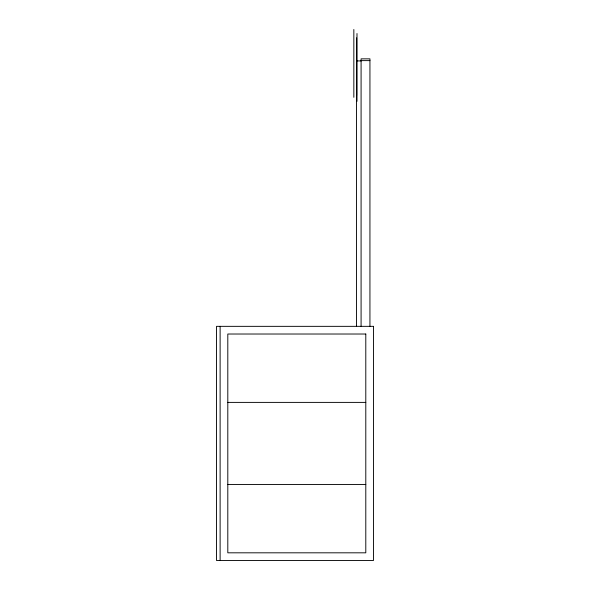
<?xml version="1.0" encoding="UTF-8"?>
<svg xmlns="http://www.w3.org/2000/svg" width="590" height="590" viewBox="0 0 590 590"><rect width="100%" height="100%" fill="white"/><g stroke="black" fill="none" stroke-linecap="round" stroke-linejoin="round"><path stroke-width="0.89" d="M361.087 60.623L369.937 60.623M361.205 60.917L356.5 60.917L356.5 326.344M227.806 402.395L365.793 402.395M227.806 484.442L365.793 484.442M369.937 326.344L369.937 58.852L361.087 58.852L361.087 326.344M356.994 33.519L356.994 101.347M356.633 37.834L356.633 95.477M353.838 29.5L353.838 97.328M220.122 326.344L220.122 560.5M373.477 326.344L216.523 326.344L216.523 560.5L373.477 560.5L373.477 326.344M365.793 334.021L227.806 334.021L227.806 552.815L365.793 552.815L365.793 334.021"/></g></svg>
